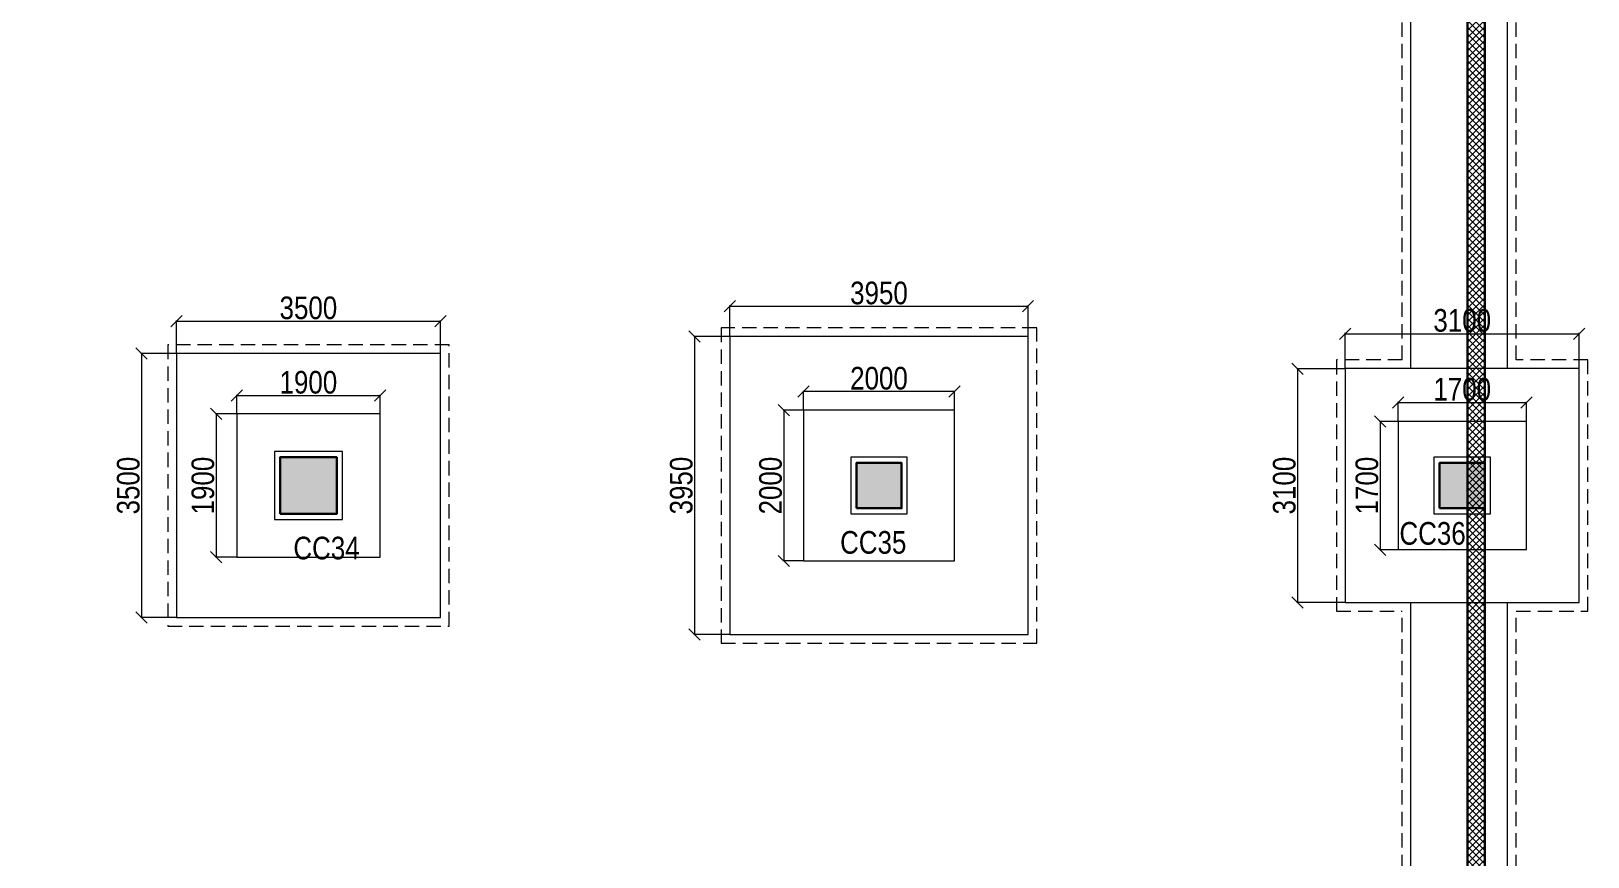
# Model space of a CAD drawing. Header units: millimetres. Extents: x 1112055 to 3390982, y -148532 to 766891.
# Drawn here: x 2911802 to 2932434, y 337219 to 348168 of the extents above; entities that cross this region are included whole.
import ezdxf

# ---------------------------------------------------------------- set-up
doc = ezdxf.new("R2010")
doc.units = ezdxf.units.MM
doc.header["$PDMODE"] = 35
doc.header["$PDSIZE"] = -25
doc.linetypes.add('DASHED2', pattern=[0.375, 0.25, -0.125])
doc.linetypes.add('Hidden', pattern=[9.525, 6.35, -3.175])
for name, color, linetype, lineweight in [('B COL. NO.', 3, 'Continuous', 20), ('B FINAL COLUMN', 1, 'Continuous', 30), ('B FOOTING', 49, 'Continuous', 20), ('B FOOTING DIM', 234, 'Continuous', 9), ('B HATCH', 250, 'Continuous', 0), ('B P.C.C', 251, 'Continuous', 0)]:
    doc.layers.add(name, color=color, linetype=linetype, lineweight=lineweight)
doc.layers.add('B Pedestal', color=7, linetype='Continuous', lineweight=9, true_color=0x5c8948)
doc.layers.add('B-COL HT', color=7, linetype='Continuous', lineweight=0, true_color=0x4e4f45)
doc.styles.add('SWINC', font='swissc.ttf')
doc.dimstyles.new('BHOOMI', dxfattribs={"dimtxt": 230, "dimasz": 150, "dimexe": 10, "dimexo": 0, "dimgap": 25, "dimtad": 1, "dimdec": 0, "dimzin": 0, "dimdsep": 46, "dimtxsty": 'SWINC', "dimblk": 'OBLIQUE', "dimcen": 0.09, "dimclrd": 250, "dimclre": 250, "dimclrt": 256, "dimaunit": 1, "dimadec": 3, "dimazin": 0, "dimtfac": 1, "dimtdec": 0, "dimtofl": 0, "dimtmove": 1, "dimatfit": 3, "dimfxl": 100, "dimtolj": 1, "dimtzin": 0, "dimlwd": 9, "dimlwe": 5, "dimarcsym": 0})

# ---------------------------------------------------------------- blocks, each defined once
blk = doc.blocks.new('_Oblique')
at = {"color": 0, "linetype": 'ByBlock', "lineweight": -2}
blk.add_line((-0.5, -0.5), (0.5, 0.5), dxfattribs=at)
blk = doc.blocks.new('*D5002')
at = {"layer": 'B FOOTING DIM', "color": 250, "lineweight": 5, "ltscale": 0.5, "transparency": 16777216}
for p, q in [((2929219, 343692), (2929219, 344166)), ((2929219, 344156), (2932319, 344156)), ((2932319, 343692), (2932319, 344166))]:
    blk.add_line(p, q, dxfattribs=at)
at = {"layer": 'Defpoints', "color": 0, "transparency": 16777216}
for p in [(2932319, 344156), (2929219, 343692), (2932319, 343692)]:
    blk.add_point(p, dxfattribs=at)
at = {"layer": 'B FOOTING DIM', "color": 250, "lineweight": 5, "transparency": 16777216, "xscale": 150, "yscale": 150, "zscale": 150, "rotation": 180}
blk.add_blockref('_Oblique', (2929219, 344156), dxfattribs=at)
at = {"layer": 'B FOOTING DIM', "color": 250, "lineweight": 5, "transparency": 16777216, "xscale": 150, "yscale": 150, "zscale": 150}
blk.add_blockref('_Oblique', (2932319, 344156), dxfattribs=at)
at = {"layer": 'B FOOTING DIM', "transparency": 16777216, "insert": (2930769, 344331), "char_height": 300, "attachment_point": 5, "style": 'SWINC'}
blk.add_mtext('\\A1;3100', dxfattribs=at)
blk = doc.blocks.new('*D5003')
at = {"layer": 'B FOOTING DIM', "color": 250, "lineweight": 5, "ltscale": 0.5, "transparency": 16777216}
for p, q in [((2929219, 343692), (2928577, 343692)), ((2928587, 343692), (2928587, 340592)), ((2929219, 340592), (2928577, 340592))]:
    blk.add_line(p, q, dxfattribs=at)
at = {"layer": 'Defpoints', "color": 0, "transparency": 16777216}
for p in [(2929219, 343692), (2928587, 340592), (2929219, 340592)]:
    blk.add_point(p, dxfattribs=at)
at = {"layer": 'B FOOTING DIM', "color": 250, "lineweight": 5, "transparency": 16777216, "xscale": 150, "yscale": 150, "zscale": 150}
for p, rotation in [((2928587, 343692), 90), ((2928587, 340592), 270)]:
    blk.add_blockref('_Oblique', p, dxfattribs=dict(at, rotation=rotation))
at = {"layer": 'B FOOTING DIM', "transparency": 16777216, "insert": (2928412, 342142), "char_height": 300, "attachment_point": 5, "rotation": 90, "style": 'SWINC'}
blk.add_mtext('\\A1;3100', dxfattribs=at)
blk = doc.blocks.new('*D5004')
at = {"layer": 'B FOOTING DIM', "color": 250, "lineweight": 5, "ltscale": 0.5, "transparency": 16777216}
for p, q in [((2929919, 342992), (2929672, 342992)), ((2929682, 342992), (2929682, 341292)), ((2929919, 341292), (2929672, 341292))]:
    blk.add_line(p, q, dxfattribs=at)
at = {"layer": 'Defpoints', "color": 0, "transparency": 16777216}
for p in [(2929919, 342992), (2929682, 341292), (2929919, 341292)]:
    blk.add_point(p, dxfattribs=at)
at = {"layer": 'B FOOTING DIM', "color": 250, "lineweight": 5, "transparency": 16777216, "xscale": 150, "yscale": 150, "zscale": 150}
for p, rotation in [((2929682, 342992), 90), ((2929682, 341292), 270)]:
    blk.add_blockref('_Oblique', p, dxfattribs=dict(at, rotation=rotation))
at = {"layer": 'B FOOTING DIM', "transparency": 16777216, "insert": (2929507, 342142), "char_height": 300, "attachment_point": 5, "rotation": 90, "style": 'SWINC'}
blk.add_mtext('\\A1;1700', dxfattribs=at)
blk = doc.blocks.new('*D5005')
at = {"layer": 'B FOOTING DIM', "color": 250, "lineweight": 5, "ltscale": 0.5, "transparency": 16777216}
for p, q in [((2929919, 342992), (2929919, 343253)), ((2929919, 343243), (2931619, 343243)), ((2931619, 342992), (2931619, 343253))]:
    blk.add_line(p, q, dxfattribs=at)
at = {"layer": 'Defpoints', "color": 0, "transparency": 16777216}
for p in [(2931619, 343243), (2929919, 342992), (2931619, 342992)]:
    blk.add_point(p, dxfattribs=at)
at = {"layer": 'B FOOTING DIM', "color": 250, "lineweight": 5, "transparency": 16777216, "xscale": 150, "yscale": 150, "zscale": 150, "rotation": 180}
blk.add_blockref('_Oblique', (2929919, 343243), dxfattribs=at)
at = {"layer": 'B FOOTING DIM', "color": 250, "lineweight": 5, "transparency": 16777216, "xscale": 150, "yscale": 150, "zscale": 150}
blk.add_blockref('_Oblique', (2931619, 343243), dxfattribs=at)
at = {"layer": 'B FOOTING DIM', "transparency": 16777216, "insert": (2930769, 343418), "char_height": 300, "attachment_point": 5, "style": 'SWINC'}
blk.add_mtext('\\A1;1700', dxfattribs=at)
blk = doc.blocks.new('*D5016')
at = {"layer": 'B FOOTING DIM', "color": 250, "lineweight": 5, "ltscale": 0.5, "transparency": 16777216}
for p, q in [((2922039.16175, 343142.43543), (2922039.16175, 343398.543189)), ((2924039.16175, 343388.543189), (2922039.16175, 343388.543189)), ((2924039.16175, 343142.43543), (2924039.16175, 343398.543189))]:
    blk.add_line(p, q, dxfattribs=at)
at = {"layer": 'Defpoints', "color": 0, "transparency": 16777216}
for p in [(2922039.16175, 343388.543189), (2922039.16175, 343142.43543), (2924039.16175, 343142.43543)]:
    blk.add_point(p, dxfattribs=at)
at = {"layer": 'B FOOTING DIM', "color": 250, "lineweight": 5, "transparency": 16777216, "xscale": 150, "yscale": 150, "zscale": 150, "rotation": 180}
blk.add_blockref('_Oblique', (2922039.16175, 343388.543189), dxfattribs=at)
at = {"layer": 'B FOOTING DIM', "color": 250, "lineweight": 5, "transparency": 16777216, "xscale": 150, "yscale": 150, "zscale": 150}
blk.add_blockref('_Oblique', (2924039.16175, 343388.543189), dxfattribs=at)
at = {"layer": 'B FOOTING DIM', "transparency": 16777216, "insert": (2923039.16175, 343563.543189), "char_height": 300, "attachment_point": 5, "style": 'SWINC'}
blk.add_mtext('\\A1;2000', dxfattribs=at)
blk = doc.blocks.new('*D5017')
at = {"layer": 'B FOOTING DIM', "color": 250, "lineweight": 5, "ltscale": 0.5, "transparency": 16777216}
for p, q in [((2922039, 343142), (2921768, 343142)), ((2921778, 343142), (2921778, 341142)), ((2922039, 341142), (2921768, 341142))]:
    blk.add_line(p, q, dxfattribs=at)
at = {"layer": 'Defpoints', "color": 0, "transparency": 16777216}
for p in [(2922039, 343142), (2921778, 341142), (2922039, 341142)]:
    blk.add_point(p, dxfattribs=at)
at = {"layer": 'B FOOTING DIM', "color": 250, "lineweight": 5, "transparency": 16777216, "xscale": 150, "yscale": 150, "zscale": 150}
for p, rotation in [((2921778, 343142), 90), ((2921778, 341142), 270)]:
    blk.add_blockref('_Oblique', p, dxfattribs=dict(at, rotation=rotation))
at = {"layer": 'B FOOTING DIM', "transparency": 16777216, "insert": (2921603, 342142), "char_height": 300, "attachment_point": 5, "rotation": 90, "style": 'SWINC'}
blk.add_mtext('\\A1;2000', dxfattribs=at)
blk = doc.blocks.new('*D5018')
at = {"layer": 'B FOOTING DIM', "color": 250, "lineweight": 5, "ltscale": 0.5, "transparency": 16777216}
for p, q in [((2921064.16175, 344117.43543), (2921064.16175, 344529.246769)), ((2921064.16175, 344519.246769), (2925014.16175, 344519.246769)), ((2925014.16175, 344117.43543), (2925014.16175, 344529.246769))]:
    blk.add_line(p, q, dxfattribs=at)
at = {"layer": 'Defpoints', "color": 0, "transparency": 16777216}
for p in [(2925014.16175, 344519.246769), (2921064.16175, 344117.43543), (2925014.16175, 344117.43543)]:
    blk.add_point(p, dxfattribs=at)
at = {"layer": 'B FOOTING DIM', "color": 250, "lineweight": 5, "transparency": 16777216, "xscale": 150, "yscale": 150, "zscale": 150, "rotation": 180}
blk.add_blockref('_Oblique', (2921064.16175, 344519.246769), dxfattribs=at)
at = {"layer": 'B FOOTING DIM', "color": 250, "lineweight": 5, "transparency": 16777216, "xscale": 150, "yscale": 150, "zscale": 150}
blk.add_blockref('_Oblique', (2925014.16175, 344519.246769), dxfattribs=at)
at = {"layer": 'B FOOTING DIM', "transparency": 16777216, "insert": (2923039.16175, 344694.246769), "char_height": 300, "attachment_point": 5, "style": 'SWINC'}
blk.add_mtext('\\A1;3950', dxfattribs=at)
blk = doc.blocks.new('*D5019')
at = {"layer": 'B FOOTING DIM', "color": 250, "lineweight": 5, "ltscale": 0.5, "transparency": 16777216}
for p, q in [((2921064, 344117), (2920585, 344117)), ((2920595, 344117), (2920595, 340167)), ((2921064, 340167), (2920585, 340167))]:
    blk.add_line(p, q, dxfattribs=at)
at = {"layer": 'Defpoints', "color": 0, "transparency": 16777216}
for p in [(2921064, 344117), (2920595, 340167), (2921064, 340167)]:
    blk.add_point(p, dxfattribs=at)
at = {"layer": 'B FOOTING DIM', "color": 250, "lineweight": 5, "transparency": 16777216, "xscale": 150, "yscale": 150, "zscale": 150}
for p, rotation in [((2920595, 344117), 90), ((2920595, 340167), 270)]:
    blk.add_blockref('_Oblique', p, dxfattribs=dict(at, rotation=rotation))
at = {"layer": 'B FOOTING DIM', "transparency": 16777216, "insert": (2920420, 342142), "char_height": 300, "attachment_point": 5, "rotation": 90, "style": 'SWINC'}
blk.add_mtext('\\A1;3950', dxfattribs=at)
blk = doc.blocks.new('*D5050')
at = {"layer": 'B FOOTING DIM', "color": 250, "lineweight": 5, "ltscale": 0.5, "transparency": 16777216}
for p, q in [((2914527, 343092), (2914527, 343345)), ((2914527, 343335), (2916427, 343335)), ((2916427, 343092), (2916427, 343345))]:
    blk.add_line(p, q, dxfattribs=at)
at = {"layer": 'Defpoints', "color": 0, "transparency": 16777216}
for p in [(2916427, 343335), (2914527, 343092), (2916427, 343092)]:
    blk.add_point(p, dxfattribs=at)
at = {"layer": 'B FOOTING DIM', "color": 250, "lineweight": 5, "transparency": 16777216, "xscale": 150, "yscale": 150, "zscale": 150, "rotation": 180}
blk.add_blockref('_Oblique', (2914527, 343335), dxfattribs=at)
at = {"layer": 'B FOOTING DIM', "color": 250, "lineweight": 5, "transparency": 16777216, "xscale": 150, "yscale": 150, "zscale": 150}
blk.add_blockref('_Oblique', (2916427, 343335), dxfattribs=at)
at = {"layer": 'B FOOTING DIM', "transparency": 16777216, "insert": (2915477, 343510), "char_height": 300, "attachment_point": 5, "style": 'SWINC'}
blk.add_mtext('\\A1;1900', dxfattribs=at)
blk = doc.blocks.new('*D5051')
at = {"layer": 'B FOOTING DIM', "color": 250, "lineweight": 5, "ltscale": 0.5, "transparency": 16777216}
for p, q in [((2914527, 343092), (2914245, 343092)), ((2914255, 343092), (2914255, 341192)), ((2914527, 341192), (2914245, 341192))]:
    blk.add_line(p, q, dxfattribs=at)
at = {"layer": 'Defpoints', "color": 0, "transparency": 16777216}
for p in [(2914527, 343092), (2914255, 341192), (2914527, 341192)]:
    blk.add_point(p, dxfattribs=at)
at = {"layer": 'B FOOTING DIM', "color": 250, "lineweight": 5, "transparency": 16777216, "xscale": 150, "yscale": 150, "zscale": 150}
for p, rotation in [((2914255, 343092), 90), ((2914255, 341192), 270)]:
    blk.add_blockref('_Oblique', p, dxfattribs=dict(at, rotation=rotation))
at = {"layer": 'B FOOTING DIM', "transparency": 16777216, "insert": (2914080, 342142), "char_height": 300, "attachment_point": 5, "rotation": 90, "style": 'SWINC'}
blk.add_mtext('\\A1;1900', dxfattribs=at)
blk = doc.blocks.new('*D5052')
at = {"layer": 'B FOOTING DIM', "color": 250, "lineweight": 5, "ltscale": 0.5, "transparency": 16777216}
for p, q in [((2913727, 343892), (2913727, 344332)), ((2913727, 344322), (2917227, 344322)), ((2917227, 343892), (2917227, 344332))]:
    blk.add_line(p, q, dxfattribs=at)
at = {"layer": 'Defpoints', "color": 0, "transparency": 16777216}
for p in [(2917227, 344322), (2913727, 343892), (2917227, 343892)]:
    blk.add_point(p, dxfattribs=at)
at = {"layer": 'B FOOTING DIM', "color": 250, "lineweight": 5, "transparency": 16777216, "xscale": 150, "yscale": 150, "zscale": 150, "rotation": 180}
blk.add_blockref('_Oblique', (2913727, 344322), dxfattribs=at)
at = {"layer": 'B FOOTING DIM', "color": 250, "lineweight": 5, "transparency": 16777216, "xscale": 150, "yscale": 150, "zscale": 150}
blk.add_blockref('_Oblique', (2917227, 344322), dxfattribs=at)
at = {"layer": 'B FOOTING DIM', "transparency": 16777216, "insert": (2915477, 344497), "char_height": 300, "attachment_point": 5, "style": 'SWINC'}
blk.add_mtext('\\A1;3500', dxfattribs=at)
blk = doc.blocks.new('*D5053')
at = {"layer": 'B FOOTING DIM', "color": 250, "lineweight": 5, "ltscale": 0.5, "transparency": 16777216}
for p, q in [((2913727, 343892), (2913256, 343892)), ((2913266, 343892), (2913266, 340392)), ((2913727, 340392), (2913256, 340392))]:
    blk.add_line(p, q, dxfattribs=at)
at = {"layer": 'Defpoints', "color": 0, "transparency": 16777216}
for p in [(2913727, 343892), (2913266, 340392), (2913727, 340392)]:
    blk.add_point(p, dxfattribs=at)
at = {"layer": 'B FOOTING DIM', "color": 250, "lineweight": 5, "transparency": 16777216, "xscale": 150, "yscale": 150, "zscale": 150}
for p, rotation in [((2913266, 343892), 90), ((2913266, 340392), 270)]:
    blk.add_blockref('_Oblique', p, dxfattribs=dict(at, rotation=rotation))
at = {"layer": 'B FOOTING DIM', "transparency": 16777216, "insert": (2913091, 342142), "char_height": 300, "attachment_point": 5, "rotation": 90, "style": 'SWINC'}
blk.add_mtext('\\A1;3500', dxfattribs=at)

msp = doc.modelspace()

# ---------------------------------------------------------------- hatches: boundary and pattern name
at = {"layer": 'B HATCH', "lineweight": 0}
h = msp.add_hatch(dxfattribs=at)
h.set_pattern_fill('ANSI37', color=250, scale=20, style=0)
h.set_pattern_definition([(45, (1154208.626, -149308.41), (-44.9012806, 44.9012806), []), (135, (1154208.626, -149308.41), (-44.9012806, -44.9012806), [])])
h.paths.add_polyline_path([(2930839.2, 369281.5), (2930839.2, 372824.4), (2923664.2, 372698.5), (2923664.2, 369281.7)], flags=16)
h.paths.add_polyline_path([(2904975.2, 369828.2), (2909924.2, 369828.2), (2909924.2, 372457.1), (2904975.2, 372370.2)], flags=16)
h.paths.add_polyline_path([(2911814.2, 372490.5), (2912264.2, 372498.4), (2912264.2, 369281.2), (2911814.2, 369281.2)], flags=16)
h.paths.add_polyline_path([(2867749.2, 369013), (2867749.2, 260347.4), (2918209.2, 260347.4), (2918209.2, 300147.4), (2930839.2, 300147.4), (2930839.2, 369051.5), (2911800.8, 369052), (2911800.8, 366392.4), (2911584.2, 366392.4), (2911584.2, 372486.5), (2910154.2, 372461.4), (2910154.2, 366392.4), (2909924.2, 366392.4), (2909924.2, 369598.2), (2900473.2, 369598.2), (2900473.2, 369013)], flags=16)
h.paths.add_polyline_path([(2923438.8, 372694.5), (2923438.8, 369281.7), (2916009.2, 369281.9), (2916009.2, 372564.1)], flags=16)
h.paths.add_polyline_path([(2912494.2, 369282), (2912494.2, 372502.4), (2915779.2, 372560.1), (2915779.2, 369281.9)], flags=16)
h.paths.add_polyline_path([(2900243.2, 369243), (2867519.2, 369243), (2867519.2, 260117.4), (2918439.2, 260117.4), (2918439.2, 299917.4), (2931069.2, 299917.4), (2931069.2, 373058.5), (2904745.2, 372596.5), (2904745.2, 369828.2), (2900243.2, 369828.2)])
at = {"layer": 'B-COL HT', "lineweight": 0}
h = msp.add_hatch(color=250, dxfattribs=at)
h.dxf.hatch_style = 1
h.paths.add_polyline_path([(2915102.5, 341767.4), (2915852.5, 341767.4), (2915852.5, 342517.4), (2915102.5, 342517.4)])
h = msp.add_hatch(color=250, dxfattribs=at)
h.dxf.hatch_style = 1
h.paths.add_polyline_path([(2922739.2, 341842.4), (2923339.2, 341842.4), (2923339.2, 342442.4), (2922739.2, 342442.4)])
h = msp.add_hatch(color=250, dxfattribs=at)
h.dxf.hatch_style = 1
h.paths.add_polyline_path([(2930469.2, 341842.4), (2931069.2, 341842.4), (2931069.2, 342442.4), (2930469.2, 342442.4)])

# ---------------------------------------------------------------- linework, layer by layer
at = {"color": 16, "linetype": 'DASHED2', "lineweight": 30, "ltscale": 2500}
msp.add_lwpolyline([(2878719.2, 324917.4), (2931069.2, 324917.4), (2931069.2, 366762.4), (2878719.2, 366762.4)], close=True, dxfattribs=at)
at = {"layer": 'B FINAL COLUMN', "color": 16, "lineweight": 30}
msp.add_lwpolyline([(2900243.2, 369243), (2867519.2, 369243), (2867519.2, 260117.4), (2918439.2, 260117.4), (2918439.2, 299917.4), (2931069.2, 299917.4), (2931069.2, 373058.5), (2904745.2, 372596.5), (2904745.2, 369828.2), (2900243.2, 369828.2), (2900243.2, 369243)], dxfattribs=at)
msp.add_lwpolyline([(2867749.2, 260347.4), (2918209.2, 260347.4), (2918209.2, 300147.4), (2930839.2, 300147.4), (2930839.2, 369051.5), (2911800.8, 369052), (2911800.8, 366392.4), (2911584.2, 366392.4), (2911584.2, 372486.5), (2910154.2, 372461.4), (2910154.2, 366392.4), (2909924.2, 366392.4), (2909924.2, 369598.2), (2900473.2, 369598.2), (2900473.2, 369013), (2867749.2, 369013)], close=True, dxfattribs=at)
at = {"layer": 'B FINAL COLUMN', "color": 1}
msp.add_lwpolyline([(2915102.5, 341767.4), (2915852.5, 341767.4), (2915852.5, 342517.4), (2915102.5, 342517.4)], close=True, dxfattribs=at)
at = {"layer": 'B FINAL COLUMN'}
for points in [[(2922739.2, 341842.4), (2923339.2, 341842.4), (2923339.2, 342442.4), (2922739.2, 342442.4)], [(2930469.2, 341842.4), (2931069.2, 341842.4), (2931069.2, 342442.4), (2930469.2, 342442.4)]]:
    msp.add_lwpolyline(points, close=True, dxfattribs=at)
at = {"layer": 'B FOOTING'}
for points in [[(2930089.2, 343692.4), (2930089.2, 350202.4)], [(2931369.2, 343692.4), (2931369.2, 350202.4)], [(2930089.2, 335797.4), (2930089.2, 340592.4)], [(2931369.2, 335797.4), (2931369.2, 340592.4)]]:
    msp.add_lwpolyline(points, dxfattribs=at)
for points in [[(2921064.2, 340167.4), (2925014.2, 340167.4), (2925014.2, 344117.4), (2921064.2, 344117.4)], [(2913727.5, 340392.4), (2917227.5, 340392.4), (2917227.5, 343892.4), (2913727.5, 343892.4)], [(2929219.2, 340592.4), (2932319.2, 340592.4), (2932319.2, 343692.4), (2929219.2, 343692.4)], [(2922039.2, 341142.4), (2924039.2, 341142.4), (2924039.2, 343142.4), (2922039.2, 343142.4)], [(2914527.5, 341192.4), (2916427.5, 341192.4), (2916427.5, 343092.4), (2914527.5, 343092.4)], [(2929919.2, 341292.4), (2931619.2, 341292.4), (2931619.2, 342992.4), (2929919.2, 342992.4)]]:
    msp.add_lwpolyline(points, close=True, dxfattribs=at)
at = {"layer": 'B P.C.C', "color": 250, "linetype": 'Hidden', "lineweight": 0, "ltscale": 30}
for points in [[(2929974.2, 343807.4), (2929974.2, 350087.4)], [(2931484.2, 343807.4), (2931484.2, 350087.4)], [(2929974.2, 343807.4), (2929104.2, 343807.4), (2929104.2, 340477.4), (2929974.2, 340477.4)], [(2931484.2, 340477.4), (2932434.2, 340477.4), (2932434.2, 343807.4), (2931484.2, 343807.4)], [(2929974.2, 335912.4), (2929974.2, 340477.4)], [(2931484.2, 335912.4), (2931484.2, 340477.4)]]:
    msp.add_lwpolyline(points, dxfattribs=at)
for points in [[(2920949.2, 340052.4), (2925129.2, 340052.4), (2925129.2, 344232.4), (2920949.2, 344232.4)], [(2913612.5, 340277.4), (2917342.5, 340277.4), (2917342.5, 344007.4), (2913612.5, 344007.4)]]:
    msp.add_lwpolyline(points, close=True, dxfattribs=at)
at = {"layer": 'B Pedestal', "color": 87, "lineweight": 9}
for points in [[(2915027.5, 341692.4), (2915927.5, 341692.4), (2915927.5, 342592.4), (2915027.5, 342592.4)], [(2922664.2, 341767.4), (2923414.2, 341767.4), (2923414.2, 342517.4), (2922664.2, 342517.4)], [(2930394.2, 341767.4), (2931144.2, 341767.4), (2931144.2, 342517.4), (2930394.2, 342517.4)]]:
    msp.add_lwpolyline(points, close=True, dxfattribs=at)

# ---------------------------------------------------------------- texts
at = {"layer": 'B COL. NO.', "style": 'SWINC'}
for s, p in [('CC36', (2929937.1, 341358.4)), ('CC34', (2915278.1, 341164.1)), ('CC35', (2922524, 341239.1))]:
    msp.add_text(s, height=300, dxfattribs=at).set_placement(p)

# ---------------------------------------------------------------- dimensions: what is measured, and where the dimension line sits
at = {"layer": 'B FOOTING DIM', "color": 250, "ltscale": 0.5}
for base, p1, p2, picture, middle in [((2925014.2, 344519.2), (2921064.2, 344117.4), (2925014.2, 344117.4), '*D5018', (2923039.2, 344694.2)), ((2917227.5, 344322.2), (2913727.5, 343892.4), (2917227.5, 343892.4), '*D5052', (2915477.5, 344497.2)), ((2932319.2, 344155.9), (2929219.2, 343692.4), (2932319.2, 343692.4), '*D5002', (2930769.2, 344330.9)), ((2922039.2, 343388.5), (2924039.2, 343142.4), (2922039.2, 343142.4), '*D5016', (2923039.2, 343563.5)), ((2916427.5, 343335.2), (2914527.5, 343092.4), (2916427.5, 343092.4), '*D5050', (2915477.5, 343510.2)), ((2931619.2, 343242.7), (2929919.2, 342992.4), (2931619.2, 342992.4), '*D5005', (2930769.2, 343417.7))]:
    dim = msp.add_linear_dim(base=base, p1=p1, p2=p2, dimstyle='BHOOMI', override={"dimtxt": 300, "dimlwd": 5}, dxfattribs=at)
    dim.commit()
    dim.dimension.update_dxf_attribs({"geometry": picture, "text_midpoint": middle})
for base, p1, p2, picture, middle in [((2920595, 340167.4), (2921064.2, 344117.4), (2921064.2, 340167.4), '*D5019', (2920420, 342142.4)), ((2913266.3, 340392.4), (2913727.5, 343892.4), (2913727.5, 340392.4), '*D5053', (2913091.3, 342142.4)), ((2928586.7, 340592.4), (2929219.2, 343692.4), (2929219.2, 340592.4), '*D5003', (2928411.7, 342142.4)), ((2914254.7, 341192.4), (2914527.5, 343092.4), (2914527.5, 341192.4), '*D5051', (2914079.7, 342142.4)), ((2921777.6, 341142.4), (2922039.2, 343142.4), (2922039.2, 341142.4), '*D5017', (2921602.6, 342142.4)), ((2929681.5, 341292.4), (2929919.2, 342992.4), (2929919.2, 341292.4), '*D5004', (2929506.5, 342142.4))]:
    dim = msp.add_linear_dim(base=base, p1=p1, p2=p2, angle=90, dimstyle='BHOOMI', override={"dimtxt": 300, "dimlwd": 5}, dxfattribs=at)
    dim.commit()
    dim.dimension.update_dxf_attribs({"geometry": picture, "text_midpoint": middle})

doc.saveas('drawing.dxf')
